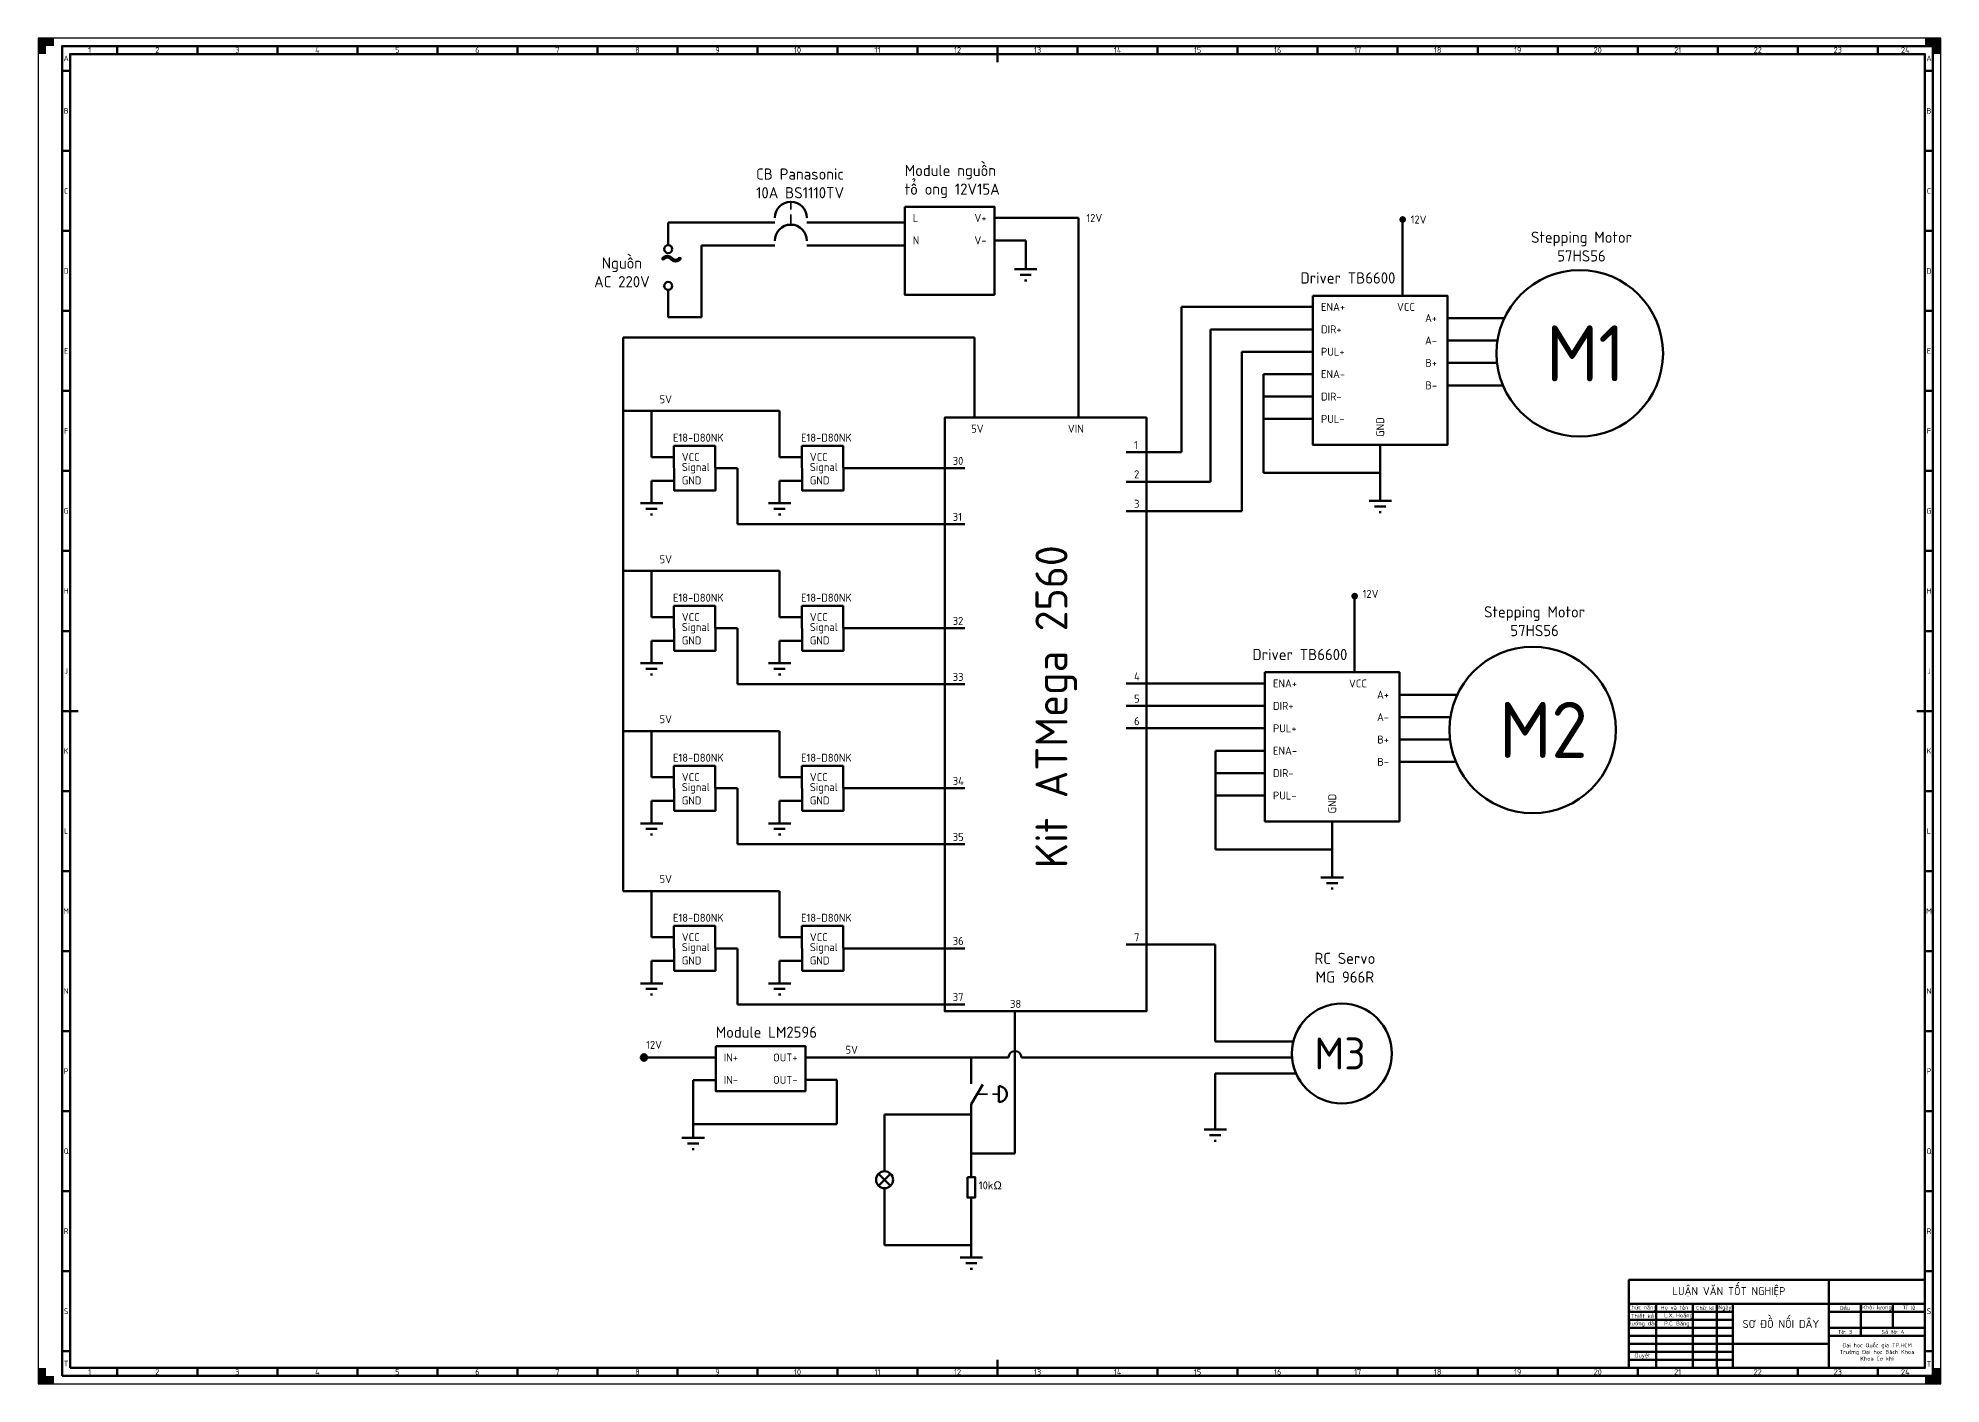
# Model space of a CAD drawing. Header units: millimetres. Extents: x -3609 to 4008, y -1340 to 6855.
# Drawn here: x 2588 to 3777, y 6014 to 6855 of the extents above; entities that cross this region are included whole.
import ezdxf

# ---------------------------------------------------------------- set-up
doc = ezdxf.new("R2010")
doc.units = ezdxf.units.MM
doc.header["$LTSCALE"] = 0.25
doc.linetypes.add('DASHEDX2', pattern=[38.1, 25.4, -12.7])
doc.layers.get('0').update_dxf_attribs({"lineweight": 70})
for name, color, linetype, lineweight in [('Frame 0.5', 170, 'Continuous', 50), ('Frame 1', 10, 'Continuous', 100), ('Hidden', 4, 'DASHEDX2', 35), ('Text', 2, 'Continuous', 35)]:
    doc.layers.add(name, color=color, linetype=linetype, lineweight=lineweight)
doc.styles.add('TCVN', font='')
doc.styles.get('TCVN').set_extended_font_data('TCVN 7284')

msp = doc.modelspace()

# ---------------------------------------------------------------- hatches: boundary and pattern name
h = msp.add_hatch(color=256)
h.dxf.hatch_style = 1
h.paths.add_polyline_path([(3439.1, 6741.3, 1), (3441.9, 6741.3, 1)])
h = msp.add_hatch(color=256)
h.dxf.hatch_style = 1
h.paths.add_polyline_path([(3411.9, 6506, 1), (3409.1, 6506, 1)])
h = msp.add_hatch(color=256)
h.dxf.hatch_style = 1
h.paths.add_polyline_path([(2964.5, 6217.7, 1), (2968.5, 6217.7, 1)])

# ---------------------------------------------------------------- linework, layer by layer
for p, q in [((3185.4, 6742.3), (3205, 6742.3)), ((3205, 6742.3), (3237.9, 6742.3)), ((3237.9, 6695.2), (3237.9, 6742.3)), ((2981.6, 6739.4), (2981.6, 6725.3)), ((2981.6, 6739.4), (3031.8, 6739.4)), ((3031.8, 6739.4), (3048.2, 6739.4)), ((3068.2, 6739.4), (3084.6, 6739.4)), ((3084.6, 6739.4), (3129.4, 6739.4)), ((3440.5, 6693.7), (3440.5, 6741.3)), ((3002.4, 6725.1), (3031.8, 6725.1)), ((3002.4, 6725.1), (3002.4, 6680.3)), ((3031.8, 6725.1), (3048.2, 6725.1)), ((3068.2, 6725.1), (3084.6, 6725.1)), ((3084.6, 6725.1), (3129.4, 6725.1)), ((3185.4, 6728.3), (3205, 6728.3)), ((3205, 6728.3), (3205, 6710.3)), ((2981.6, 6697.3), (2981.6, 6680.3)), ((3237.9, 6617.6), (3237.9, 6695.2)), ((3302.4, 6686.7), (3346.6, 6686.7)), ((3302.4, 6686.7), (3302.4, 6595.9)), ((3346.6, 6686.7), (3384.5, 6686.7)), ((2981.6, 6680.3), (3002.4, 6680.3)), ((3346.6, 6672.7), (3320.5, 6672.7)), ((3320.5, 6672.7), (3320.5, 6577.5)), ((3384.5, 6672.7), (3346.6, 6672.7)), ((3468.5, 6679.7), (3504.1, 6679.7)), ((3037.7, 6667.6), (2953.4, 6667.6)), ((2953.4, 6667.6), (2953.4, 6321.7)), ((3037.7, 6667.6), (3172.9, 6667.6)), ((3172.9, 6617.6), (3172.9, 6667.6)), ((3340, 6658.7), (3346.6, 6658.7)), ((3340, 6658.7), (3340, 6559.1)), ((3346.6, 6658.7), (3384.5, 6658.7)), ((3346.6, 6658.7), (3384.5, 6658.7)), ((3468.5, 6665.7), (3499.8, 6665.7)), ((3468.5, 6651.7), (3499.5, 6651.7)), ((3353.6, 6644.7), (3384.5, 6644.7)), ((3353.6, 6644.7), (3353.6, 6583)), ((3468.5, 6637.7), (3503.2, 6637.7)), ((3353.6, 6630.7), (3384.5, 6630.7)), ((3037.7, 6621.7), (2953.4, 6621.7)), ((2971.2, 6621.7), (2971.2, 6592.9)), ((3051.2, 6621.7), (3037.7, 6621.7)), ((3051.2, 6621.7), (3051.2, 6592.9)), ((3353.6, 6616.7), (3384.5, 6616.7)), ((3426.5, 6600.5), (3426.5, 6565.5)), ((2971.2, 6592.9), (2985.1, 6592.9)), ((3051.2, 6592.9), (3065.1, 6592.9)), ((3280.4, 6595.9), (3267.7, 6595.9)), ((3302.4, 6595.9), (3280.4, 6595.9)), ((2971.2, 6578), (2985.2, 6578)), ((2971.2, 6578), (2971.2, 6564)), ((3011, 6585.9), (3025, 6585.9)), ((3025, 6585.9), (3025, 6550.9)), ((3051.2, 6578), (3065.2, 6578)), ((3051.2, 6578), (3051.2, 6564)), ((3091, 6585.9), (3105, 6585.9)), ((3105, 6585.9), (3123.1, 6585.9)), ((3123.1, 6585.9), (3154.4, 6585.9)), ((3167, 6585.9), (3154.4, 6585.9)), ((3280.4, 6577.5), (3267.7, 6577.5)), ((3320.5, 6577.5), (3280.4, 6577.5)), ((3426.5, 6583), (3353.6, 6583)), ((3280.4, 6559.1), (3267.7, 6559.1)), ((3340, 6559.1), (3280.4, 6559.1)), ((3025, 6550.9), (3037.7, 6550.9)), ((3037.7, 6550.9), (3123.1, 6550.9)), ((3123.1, 6550.9), (3154.4, 6550.9)), ((3167, 6550.9), (3154.4, 6550.9)), ((3037.7, 6521.7), (2953.4, 6521.7)), ((2971.2, 6521.7), (2971.2, 6492.9)), ((3051.2, 6521.7), (3037.7, 6521.7)), ((3051.2, 6521.7), (3051.2, 6492.9)), ((3410.5, 6458.4), (3410.5, 6506)), ((2971.2, 6492.9), (2985.1, 6492.9)), ((3051.2, 6492.9), (3065.1, 6492.9)), ((3011, 6485.9), (3025, 6485.9)), ((3025, 6485.9), (3025, 6450.9)), ((3091, 6485.9), (3105, 6485.9)), ((3105, 6485.9), (3123.1, 6485.9)), ((3123.1, 6485.9), (3154.4, 6485.9)), ((3167, 6485.9), (3154.4, 6485.9)), ((2971.2, 6478), (2985.2, 6478)), ((2971.2, 6478), (2971.2, 6464)), ((3051.2, 6478), (3065.2, 6478)), ((3051.2, 6478), (3051.2, 6464)), ((3025, 6450.9), (3037.7, 6450.9)), ((3037.7, 6450.9), (3123.1, 6450.9)), ((3123.1, 6450.9), (3154.4, 6450.9)), ((3167, 6450.9), (3154.4, 6450.9)), ((3280.4, 6451.4), (3267.7, 6451.4)), ((3280.4, 6451.4), (3303.7, 6451.4)), ((3303.7, 6451.4), (3354.5, 6451.4)), ((3280.4, 6437.4), (3267.7, 6437.4)), ((3303.7, 6437.4), (3280.4, 6437.4)), ((3354.5, 6437.4), (3303.7, 6437.4)), ((3438.5, 6444.4), (3474.7, 6444.4)), ((3037.7, 6421.7), (2953.4, 6421.7)), ((2971.2, 6421.7), (2971.2, 6392.9)), ((3051.2, 6421.7), (3037.7, 6421.7)), ((3051.2, 6421.7), (3051.2, 6392.9)), ((3280.4, 6423.4), (3267.7, 6423.4)), ((3280.4, 6423.4), (3303.7, 6423.4)), ((3303.7, 6423.4), (3354.5, 6423.4)), ((3303.7, 6423.4), (3354.5, 6423.4)), ((3438.5, 6430.4), (3470.4, 6430.4)), ((3323.6, 6409.4), (3354.5, 6409.4)), ((3323.6, 6409.4), (3323.6, 6347.7)), ((3438.5, 6416.4), (3470.1, 6416.4)), ((3438.5, 6402.4), (3473.8, 6402.4)), ((2971.2, 6392.9), (2985.1, 6392.9)), ((3011, 6385.9), (3025, 6385.9)), ((3025, 6385.9), (3025, 6350.9)), ((3051.2, 6392.9), (3065.1, 6392.9)), ((3091, 6385.9), (3105, 6385.9)), ((3105, 6385.9), (3123.1, 6385.9)), ((3123.1, 6385.9), (3154.4, 6385.9)), ((3167, 6385.9), (3154.4, 6385.9)), ((3323.6, 6395.4), (3354.5, 6395.4)), ((2971.2, 6378), (2985.2, 6378)), ((2971.2, 6378), (2971.2, 6364)), ((3051.2, 6378), (3065.2, 6378)), ((3051.2, 6378), (3051.2, 6364)), ((3323.6, 6381.4), (3354.5, 6381.4)), ((3396.5, 6365.2), (3396.5, 6330.2)), ((3025, 6350.9), (3037.7, 6350.9)), ((3037.7, 6350.9), (3123.1, 6350.9)), ((3123.1, 6350.9), (3154.4, 6350.9)), ((3167, 6350.9), (3154.4, 6350.9)), ((3396.5, 6347.7), (3323.6, 6347.7)), ((3037.7, 6321.7), (2953.4, 6321.7)), ((2971.2, 6321.7), (2971.2, 6292.9)), ((3051.2, 6321.7), (3037.7, 6321.7)), ((3051.2, 6321.7), (3051.2, 6292.9)), ((2971.2, 6292.9), (2985.1, 6292.9)), ((3051.2, 6292.9), (3065.1, 6292.9)), ((2971.2, 6278), (2985.2, 6278)), ((2971.2, 6278), (2971.2, 6264)), ((3011, 6285.9), (3025, 6285.9)), ((3025, 6285.9), (3025, 6250.9)), ((3051.2, 6278), (3065.2, 6278)), ((3051.2, 6278), (3051.2, 6264)), ((3091, 6285.9), (3105, 6285.9)), ((3105, 6285.9), (3123.1, 6285.9)), ((3123.1, 6285.9), (3154.4, 6285.9)), ((3167, 6285.9), (3154.4, 6285.9)), ((3280.4, 6288.3), (3267.7, 6288.3)), ((3280.4, 6288.3), (3303.4, 6288.3)), ((3303.4, 6288.3), (3323.4, 6288.3)), ((3323.4, 6227.7), (3323.4, 6288.3)), ((3025, 6250.9), (3037.7, 6250.9)), ((3037.7, 6250.9), (3123.1, 6250.9)), ((3123.1, 6250.9), (3154.4, 6250.9)), ((3167, 6250.9), (3154.4, 6250.9)), ((3198.3, 6246.6), (3198.3, 6157.8)), ((3323.4, 6227.7), (3372.1, 6227.7)), ((2966.5, 6217.7), (3011.3, 6217.7)), ((3067.3, 6217.7), (3086.9, 6217.7)), ((3194.3, 6217.7), (3086.9, 6217.7)), ((3171, 6217.7), (3171, 6201.2)), ((3303.4, 6217.7), (3202.3, 6217.7)), ((3303.4, 6217.7), (3371.3, 6217.7)), ((3323.4, 6207.7), (3373.8, 6207.7)), ((3323.4, 6207.7), (3323.4, 6172.7)), ((2997.2, 6203.6), (3011.3, 6203.6)), ((2997.2, 6203.6), (2997.2, 6189.6)), ((3067.3, 6203.7), (3086.9, 6203.7)), ((3086.9, 6203.7), (3086.9, 6176.1)), ((2997.2, 6189.6), (2997.2, 6167.4)), ((3171, 6188.5), (3171, 6175.7)), ((3086.9, 6176.1), (2997.2, 6176.1)), ((3171, 6182.1), (3116.8, 6182.1)), ((3116.8, 6182.1), (3116.8, 6146.6)), ((3171, 6175.7), (3171, 6157.8)), ((3171, 6157.8), (3171, 6143)), ((3171, 6157.8), (3198.3, 6157.8)), ((3116.8, 6135.9), (3116.8, 6100.5)), ((3171, 6130.2), (3171, 6122.4)), ((3171, 6122.4), (3171, 6092.7)), ((3116.8, 6100.5), (3171, 6100.5))]:
    msp.add_line(p, q)
at = {"lineweight": 200}
for p, q in [((3198, 6710.3), (3212, 6710.3)), ((3201.5, 6706.8), (3208.5, 6706.8)), ((3204.3, 6703.3), (3205.7, 6703.3)), ((2964.2, 6564), (2978.2, 6564)), ((3044.2, 6564), (3058.2, 6564)), ((3419.5, 6565.5), (3433.5, 6565.5)), ((2967.7, 6560.5), (2974.7, 6560.5)), ((2970.5, 6557), (2971.9, 6557)), ((3047.7, 6560.5), (3054.7, 6560.5)), ((3050.5, 6557), (3051.9, 6557)), ((3423, 6562), (3430, 6562)), ((3425.8, 6558.5), (3427.2, 6558.5)), ((2964.2, 6464), (2978.2, 6464)), ((2967.7, 6460.5), (2974.7, 6460.5)), ((2970.5, 6457), (2971.9, 6457)), ((3044.2, 6464), (3058.2, 6464)), ((3047.7, 6460.5), (3054.7, 6460.5)), ((3050.5, 6457), (3051.9, 6457)), ((2964.2, 6364), (2978.2, 6364)), ((3044.2, 6364), (3058.2, 6364)), ((2967.7, 6360.5), (2974.7, 6360.5)), ((2970.5, 6357), (2971.9, 6357)), ((3047.7, 6360.5), (3054.7, 6360.5)), ((3050.5, 6357), (3051.9, 6357)), ((3389.5, 6330.2), (3403.5, 6330.2)), ((3393, 6326.7), (3400, 6326.7)), ((3395.8, 6323.2), (3397.2, 6323.2)), ((2964.2, 6264), (2978.2, 6264)), ((2967.7, 6260.5), (2974.7, 6260.5)), ((2970.5, 6257), (2971.9, 6257)), ((3044.2, 6264), (3058.2, 6264)), ((3047.7, 6260.5), (3054.7, 6260.5)), ((3050.5, 6257), (3051.9, 6257)), ((3171, 6188.5), (3178.1, 6200.8)), ((3188.2, 6199.8), (3188.2, 6189.8)), ((3316.4, 6172.7), (3330.4, 6172.7)), ((2990.2, 6167.4), (3004.2, 6167.4)), ((2993.7, 6163.9), (3000.7, 6163.9)), ((2996.5, 6160.4), (2997.9, 6160.4)), ((3319.9, 6169.2), (3326.9, 6169.2)), ((3322.7, 6165.7), (3324.1, 6165.7)), ((3120.6, 6137.5), (3113, 6145)), ((3113, 6137.5), (3116.8, 6141.3)), ((3120.6, 6145), (3116.8, 6141.3)), ((3120.6, 6137.5), (3116.8, 6141.3)), ((3164, 6092.7), (3178, 6092.7)), ((3167.5, 6089.2), (3174.5, 6089.2)), ((3170.3, 6085.7), (3171.7, 6085.7))]:
    msp.add_line(p, q, dxfattribs=at)
for points in [[(3129.4, 6749.3), (3185.4, 6749.3), (3185.4, 6694.3), (3129.4, 6694.3)], [(3384.5, 6693.7), (3468.5, 6693.7), (3468.5, 6600.5), (3384.5, 6600.5)], [(2985.1, 6599.9), (3010.9, 6599.9), (3011.1, 6571.9), (2985.4, 6571.9)], [(3065.1, 6599.9), (3090.9, 6599.9), (3091.1, 6571.9), (3065.4, 6571.9)], [(2985.1, 6499.9), (3010.9, 6499.9), (3011.1, 6471.9), (2985.4, 6471.9)], [(3065.1, 6499.9), (3090.9, 6499.9), (3091.1, 6471.9), (3065.4, 6471.9)], [(3354.5, 6458.4), (3438.5, 6458.4), (3438.5, 6365.2), (3354.5, 6365.2)], [(2985.1, 6399.9), (3010.9, 6399.9), (3011.1, 6371.9), (2985.4, 6371.9)], [(3065.1, 6399.9), (3090.9, 6399.9), (3091.1, 6371.9), (3065.4, 6371.9)], [(2985.1, 6299.9), (3010.9, 6299.9), (3011.1, 6271.9), (2985.4, 6271.9)], [(3065.1, 6299.9), (3090.9, 6299.9), (3091.1, 6271.9), (3065.4, 6271.9)], [(3011.3, 6224.7), (3067.3, 6224.7), (3067.3, 6196.7), (3011.3, 6196.7)], [(3168.6, 6143), (3173.4, 6143), (3173.4, 6130.2), (3168.6, 6130.2)]]:
    msp.add_lwpolyline(points, close=True, dxfattribs=at)
for points in [[(3207.8, 6246.6), (3154.4, 6246.6), (3154.4, 6617.6), (3207.8, 6617.6)], [(3207.8, 6617.6), (3280.4, 6617.6), (3280.4, 6246.6), (3207.8, 6246.6)]]:
    msp.add_lwpolyline(points, dxfattribs=at)
for centre, radius in [((3440.5, 6741.3), 1.4), ((3410.5, 6506), 1.4), ((2966.5, 6217.7), 2)]:
    msp.add_circle(centre, radius)
for centre, radius in [((2981.6, 6722.8), 2.5), ((3551.2, 6657.7), 52), ((2981.6, 6699.8), 2.5), ((3521.8, 6422.4), 52), ((3402.5, 6220.2), 31.2), ((3116.8, 6141.3), 5.32)]:
    msp.add_circle(centre, radius, dxfattribs=at)
for centre, radius, start, end in [((3058.2, 6742.4), 10, 0, 180), ((3058.2, 6728.1), 10, 0, 180), ((3188.2, 6194.8), 5, 270, 90)]:
    msp.add_arc(centre, radius, start, end, dxfattribs=at)
msp.add_arc((3198.3, 6217.7), 4, 0, 180)
for points in [[(2597.9, 6849.7), (2597.9, 6854.7), (2587.9, 6849.7), (2587.9, 6854.7)], [(2587.9, 6844.7), (2587.9, 6854.7), (2592.9, 6844.7), (2592.9, 6854.7)], [(3766.9, 6849.7), (3766.9, 6854.7), (3776.9, 6849.7), (3776.9, 6854.7)], [(3776.9, 6844.7), (3776.9, 6854.7), (3771.9, 6844.7), (3771.9, 6854.7)], [(2587.9, 6023.7), (2587.9, 6013.7), (2592.9, 6023.7), (2592.9, 6013.7)], [(2597.9, 6018.7), (2597.9, 6013.7), (2587.9, 6018.7), (2587.9, 6013.7)], [(3766.9, 6018.7), (3766.9, 6013.7), (3776.9, 6018.7), (3776.9, 6013.7)], [(3776.9, 6023.7), (3776.9, 6013.7), (3771.9, 6023.7), (3771.9, 6013.7)]]:
    msp.add_solid(points)
at = {"layer": 'Defpoints'}
msp.add_lwpolyline([(2587.9, 6013.7), (3776.9, 6013.7), (3776.9, 6854.7), (2587.9, 6854.7)], close=True, dxfattribs=at)
at = {"layer": 'Frame 0.5'}
for p, q in [((2637.4, 6849.7), (2637.4, 6844.7)), ((2687.4, 6844.7), (2687.4, 6849.7)), ((2737.4, 6849.7), (2737.4, 6844.7)), ((2787.4, 6844.7), (2787.4, 6849.7)), ((2837.4, 6849.7), (2837.4, 6844.7)), ((2887.4, 6844.7), (2887.4, 6849.7)), ((2937.4, 6849.7), (2937.4, 6844.7)), ((2987.4, 6844.7), (2987.4, 6849.7)), ((3037.4, 6849.7), (3037.4, 6844.7)), ((3087.4, 6844.7), (3087.4, 6849.7)), ((3137.4, 6849.7), (3137.4, 6844.7)), ((3237.4, 6849.7), (3237.4, 6844.7)), ((3287.4, 6844.7), (3287.4, 6849.7)), ((3337.4, 6849.7), (3337.4, 6844.7)), ((3387.4, 6844.7), (3387.4, 6849.7)), ((3437.4, 6849.7), (3437.4, 6844.7)), ((3487.4, 6844.7), (3487.4, 6849.7)), ((3537.4, 6849.7), (3537.4, 6844.7)), ((3587.4, 6844.7), (3587.4, 6849.7)), ((3637.4, 6849.7), (3637.4, 6844.7)), ((3687.4, 6844.7), (3687.4, 6849.7)), ((3737.4, 6849.7), (3737.4, 6844.7)), ((2607.9, 6834.2), (2602.9, 6834.2)), ((3766.9, 6834.2), (3771.9, 6834.2)), ((2602.9, 6784.2), (2607.9, 6784.2)), ((3771.9, 6784.2), (3766.9, 6784.2)), ((2607.9, 6734.2), (2602.9, 6734.2)), ((3766.9, 6734.2), (3771.9, 6734.2)), ((2602.9, 6684.2), (2607.9, 6684.2)), ((3771.9, 6684.2), (3766.9, 6684.2)), ((2607.9, 6634.2), (2602.9, 6634.2)), ((3766.9, 6634.2), (3771.9, 6634.2)), ((2602.9, 6584.2), (2607.9, 6584.2)), ((3771.9, 6584.2), (3766.9, 6584.2)), ((2607.9, 6534.2), (2602.9, 6534.2)), ((3766.9, 6534.2), (3771.9, 6534.2)), ((2602.9, 6484.2), (2607.9, 6484.2)), ((3771.9, 6484.2), (3766.9, 6484.2)), ((2602.9, 6384.2), (2607.9, 6384.2)), ((3771.9, 6384.2), (3766.9, 6384.2)), ((2607.9, 6334.2), (2602.9, 6334.2)), ((3766.9, 6334.2), (3771.9, 6334.2)), ((2602.9, 6284.2), (2607.9, 6284.2)), ((3771.9, 6284.2), (3766.9, 6284.2)), ((2607.9, 6234.2), (2602.9, 6234.2)), ((3766.9, 6234.2), (3771.9, 6234.2)), ((2602.9, 6184.2), (2607.9, 6184.2)), ((3771.9, 6184.2), (3766.9, 6184.2)), ((2607.9, 6134.2), (2602.9, 6134.2)), ((3766.9, 6134.2), (3771.9, 6134.2)), ((2602.9, 6084.2), (2607.9, 6084.2)), ((3706.9, 6023.7), (3706.9, 6078.7)), ((3771.9, 6084.2), (3766.9, 6084.2)), ((3581.9, 6063.7), (3766.9, 6063.7)), ((3646.9, 6058.7), (3581.9, 6058.7)), ((3581.9, 6053.7), (3646.9, 6053.7)), ((3598.9, 6063.7), (3598.9, 6023.7)), ((3621.9, 6023.7), (3621.9, 6063.7)), ((3636.9, 6063.7), (3636.9, 6023.7)), ((3646.9, 6063.7), (3646.9, 6023.7)), ((3766.9, 6058.7), (3706.9, 6058.7)), ((3726.9, 6063.7), (3726.9, 6043.7)), ((3746.9, 6063.7), (3746.9, 6048.7)), ((3646.9, 6048.7), (3581.9, 6048.7)), ((3581.9, 6043.7), (3646.9, 6043.7)), ((3766.9, 6048.7), (3706.9, 6048.7)), ((3766.9, 6043.7), (3706.9, 6043.7)), ((2607.9, 6034.2), (2602.9, 6034.2)), ((3706.9, 6038.7), (3581.9, 6038.7)), ((3646.9, 6033.7), (3581.9, 6033.7)), ((3581.9, 6028.7), (3646.9, 6028.7)), ((3766.9, 6034.2), (3771.9, 6034.2)), ((2637.4, 6018.7), (2637.4, 6023.7)), ((2687.4, 6023.7), (2687.4, 6018.7)), ((2737.4, 6018.7), (2737.4, 6023.7)), ((2787.4, 6023.7), (2787.4, 6018.7)), ((2837.4, 6018.7), (2837.4, 6023.7)), ((2887.4, 6023.7), (2887.4, 6018.7)), ((2937.4, 6018.7), (2937.4, 6023.7)), ((2987.4, 6023.7), (2987.4, 6018.7)), ((3037.4, 6018.7), (3037.4, 6023.7)), ((3087.4, 6023.7), (3087.4, 6018.7)), ((3137.4, 6018.7), (3137.4, 6023.7)), ((3237.4, 6018.7), (3237.4, 6023.7)), ((3287.4, 6023.7), (3287.4, 6018.7)), ((3337.4, 6018.7), (3337.4, 6023.7)), ((3387.4, 6023.7), (3387.4, 6018.7)), ((3437.4, 6018.7), (3437.4, 6023.7)), ((3487.4, 6023.7), (3487.4, 6018.7)), ((3537.4, 6018.7), (3537.4, 6023.7)), ((3587.4, 6023.7), (3587.4, 6018.7)), ((3637.4, 6018.7), (3637.4, 6023.7)), ((3687.4, 6023.7), (3687.4, 6018.7)), ((3737.4, 6018.7), (3737.4, 6023.7))]:
    msp.add_line(p, q, dxfattribs=at)
msp.add_lwpolyline([(2602.9, 6018.7), (3771.9, 6018.7), (3771.9, 6849.7), (2602.9, 6849.7)], close=True, dxfattribs=at)
at = {"layer": 'Frame 1'}
for p, q in [((3187.4, 6849.7), (3187.4, 6839.7)), ((2602.9, 6434.2), (2612.9, 6434.2)), ((3771.9, 6434.2), (3761.9, 6434.2)), ((3187.4, 6018.7), (3187.4, 6028.7))]:
    msp.add_line(p, q, dxfattribs=at)
for points in [[(2607.9, 6023.7), (3766.9, 6023.7), (3766.9, 6844.7), (2607.9, 6844.7)], [(3766.9, 6023.7), (3581.9, 6023.7), (3581.9, 6078.7), (3766.9, 6078.7)]]:
    msp.add_lwpolyline(points, close=True, dxfattribs=at)
at = {"layer": 'Hidden'}
for p, q in [((3058.2, 6738.1), (3058.2, 6752.4)), ((3174.7, 6194.8), (3188.2, 6194.8))]:
    msp.add_line(p, q, dxfattribs=at)

# ---------------------------------------------------------------- texts
at = {"lineweight": 200, "insert": (2975.5, 6728.7), "char_height": 25, "attachment_point": 1, "style": 'TCVN'}
msp.add_mtext_dynamic_manual_height_columns('~', width=21.365, gutter_width=25, heights=[0], dxfattribs=at)
at = {"attachment_point": 1, "style": 'TCVN'}
for s, width, insert, char_height in [('M1', 60.392, (3530.2, 6675.2), 35), ('M2', 60.392, (3500.8, 6439.9), 35), ('M3', 29.641, (3385.4, 6230.2), 20)]:
    msp.add_mtext_dynamic_manual_height_columns(s, width=width, gutter_width=25, heights=[0], dxfattribs=dict(at, insert=insert, char_height=char_height))
at = {"layer": 'Text', "style": 'TCVN'}
for s, width, gutter_width, heights, insert, char_height, attachment_point in [('\\pxqc;1', 34.5, 17.5, [0], (2620.1, 6847.2), 3.5, 5), ('\\pxqc;2', 50, 17.5, [0], (2662.4, 6847.2), 3.5, 5), ('\\pxqc;3', 50, 17.5, [0], (2712.4, 6847.2), 3.5, 5), ('\\pxqc;4', 50, 17.5, [0], (2762.4, 6847.2), 3.5, 5), ('\\pxqc;5', 50, 17.5, [0], (2812.4, 6847.2), 3.5, 5), ('\\pxqc;6', 50, 17.5, [0], (2862.4, 6847.2), 3.5, 5), ('\\pxqc;7', 50, 17.5, [0], (2912.4, 6847.2), 3.5, 5), ('\\pxqc;8', 50, 17.5, [0], (2962.4, 6847.2), 3.5, 5), ('\\pxqc;9', 50, 17.5, [0], (3012.4, 6847.2), 3.5, 5), ('\\pxqc;10', 50, 17.5, [0], (3062.4, 6847.2), 3.5, 5), ('\\pxqc;11', 50, 17.5, [0], (3112.4, 6847.2), 3.5, 5), ('\\pxqc;12', 50, 17.5, [0], (3162.4, 6847.2), 3.5, 5), ('\\pxqc;13', 50, 17.5, [0], (3212.4, 6847.2), 3.5, 5), ('\\pxqc;14', 50, 17.5, [0], (3262.4, 6847.2), 3.5, 5), ('\\pxqc;15', 50, 17.5, [0], (3312.4, 6847.2), 3.5, 5), ('\\pxqc;16', 50, 17.5, [0], (3362.4, 6847.2), 3.5, 5), ('\\pxqc;17', 50, 17.5, [0], (3412.4, 6847.2), 3.5, 5), ('\\pxqc;18', 50, 17.5, [0], (3462.4, 6847.2), 3.5, 5), ('\\pxqc;19', 50, 17.5, [0], (3512.4, 6847.2), 3.5, 5), ('\\pxqc;20', 50, 17.5, [0], (3562.4, 6847.2), 3.5, 5), ('\\pxqc;21', 50, 17.5, [0], (3612.4, 6847.2), 3.5, 5), ('\\pxqc;22', 50, 17.5, [0], (3662.4, 6847.2), 3.5, 5), ('\\pxqc;23', 50, 17.5, [0], (3712.4, 6847.2), 3.5, 5), ('\\pxqc;24', 34.5, 17.5, [0], (3754.6, 6847.2), 3.5, 5), ('\\pxqc;A', 5, 17.5, [0], (2605.4, 6842), 3.5, 5), ('\\pxqc;A', 5, 17.5, [0], (3769.4, 6842), 3.5, 5), ('\\pxqc;B', 5, 17.5, [0], (2605.4, 6809.2), 3.5, 5), ('\\pxqc;B', 5, 17.5, [0], (3769.4, 6809.2), 3.5, 5), ('Module nguồn tổ ong 12V15A', 68.194, 25, [0], (3129.4, 6765.1), 7, 4), ('CB Panasonic \\P10A BS1110TV', 111.195, 25, [0], (3036.5, 6763.9), 7, 4), ('\\pxqc;C', 5, 17.5, [0], (2605.4, 6759.2), 3.5, 5), ('\\pxqc;C', 5, 17.5, [0], (3769.4, 6759.2), 3.5, 5), ('\\pxi1;L', 23.112, 25, [0], (3129.4, 6742.3), 5, 4), ('\\pxi1,qr;V+', 23.112, 25, [0], (3157.4, 6742.3), 5, 4), ('\\pxi1;12V', 23.112, 25, [0], (3237.9, 6742.3), 5, 4), ('\\pxi1;12V', 23.112, 25, [0], (3440.5, 6741.3), 5, 4), ('\\pxi1;N', 30.918, 25, [0], (3129.4, 6728.3), 5, 4), ('\\pxi1,qr;V-', 23.112, 25, [0], (3157.4, 6728.3), 5, 4), ('\\pxqc;Stepping Motor\\P57HS56', 75.512, 25, [19.8], (3514.5, 6724.4), 7, 4), ('Nguồn AC 220V', 40, 25, [0], (2952.7, 6708.3), 7, 5), ('\\pxqc;D', 5, 17.5, [0], (2605.4, 6709.2), 3.5, 5), ('Driver TB6600', 65.752, 25, [19.8], (3376.7, 6704.8), 7, 4), ('\\pxqc;D', 5, 17.5, [0], (3769.4, 6709.2), 3.5, 5), ('\\pxi1;ENA+', 23.112, 25, [0], (3384.5, 6686.7), 5, 4), ('VCC', 5, 25, [0], (3437, 6686.7), 5, 4), ('\\pxi1;DIR+', 23.112, 25, [0], (3384.5, 6672.7), 5, 4), ('\\pxi1,qr;A+', 35.523, 25, [2.09], (3426.5, 6679.7), 5, 4), ('\\pxqc;E', 5, 17.5, [0], (2605.4, 6659.2), 3.5, 5), ('\\pxi1;PUL+', 23.112, 25, [0], (3384.5, 6658.7), 5, 4), ('\\pxi1,qr;A-', 35.523, 25, [2.09], (3426.5, 6665.7), 5, 4), ('\\pxqc;E', 5, 17.5, [0], (3769.4, 6659.2), 3.5, 5), ('\\pxi1;ENA-', 23.112, 25, [0], (3384.5, 6644.7), 5, 4), ('\\pxi1,qr;B+', 35.523, 25, [2.09], (3426.5, 6651.7), 5, 4), ('\\pxi1,qr;B-', 35.523, 25, [2.09], (3426.5, 6637.7), 5, 4), ('\\pxi1;5V', 23.112, 25, [0], (2971.2, 6629), 5, 4), ('\\pxi1;DIR-', 23.112, 25, [0], (3384.5, 6630.7), 5, 4), ('\\pxqc;F', 5, 17.5, [0], (2605.4, 6609.2), 3.5, 5), ('\\pxi1,qr;5V', 58.376, 25, [0], (3120.3, 6610.6), 5, 4), ('\\pxi1,qr;VIN', 58.376, 25, [0], (3182.9, 6610.6), 5, 4), ('\\pxi1;PUL-', 23.112, 25, [0], (3384.5, 6616.7), 5, 4), ('\\pxqc;F', 5, 17.5, [0], (3769.4, 6609.2), 3.5, 5), ('\\pxi1;E18-D80NK', 17.875, 25, [2.6], (2979.6, 6605), 5, 4), ('\\pxi1;E18-D80NK', 17.875, 25, [2.6], (3059.6, 6605), 5, 4), ('\\pxi1,ql;1', 12.672, 25, [0], (3267.7, 6600.4), 5, 4), ('\\pxi1;VCC', 14.25, 25, [0], (2985.1, 6592.9), 5, 4), ('\\pxi1;Signal', 25.875, 25, [0], (2985.1, 6585.9), 5, 4), ('\\pxi1;VCC', 14.25, 25, [0], (3065.1, 6592.9), 5, 4), ('\\pxi1;Signal', 25.875, 25, [0], (3065.1, 6585.9), 5, 4), ('\\pxi1,ql;30', 12.672, 25, [0], (3154.4, 6590.5), 5, 4), ('\\pxi1;GND', 14.25, 25, [0], (2985.1, 6578.3), 5, 4), ('\\pxi1;GND', 14.25, 25, [0], (3065.1, 6578.3), 5, 4), ('\\pxi1,ql;2', 12.672, 25, [0], (3267.7, 6582.1), 5, 4), ('\\pxi1,ql;3', 12.672, 25, [0], (3267.7, 6563.7), 5, 4), ('\\pxqc;G', 5, 17.5, [0], (2605.4, 6559.2), 3.5, 5), ('\\pxi1,ql;31', 12.672, 25, [0], (3154.4, 6555.5), 5, 4), ('\\pxqc;G', 5, 17.5, [0], (3769.4, 6559.2), 3.5, 5), ('\\pxi1;5V', 23.112, 25, [0], (2971.2, 6529), 5, 4), ('\\pxqc;H', 5, 17.5, [0], (2605.4, 6509.2), 3.5, 5), ('\\pxi1;E18-D80NK', 17.875, 25, [2.6], (2979.6, 6505), 5, 4), ('\\pxi1;E18-D80NK', 17.875, 25, [2.6], (3059.6, 6505), 5, 4), ('\\pxi1;12V', 23.112, 25, [0], (3410.5, 6507.4), 5, 4), ('\\pxqc;H', 5, 17.5, [0], (3769.4, 6509.2), 3.5, 5), ('\\pxi1;VCC', 14.25, 25, [0], (2985.1, 6492.9), 5, 4), ('\\pxi1;VCC', 14.25, 25, [0], (3065.1, 6492.9), 5, 4), ('\\pxi1,ql;32', 12.672, 25, [0], (3154.4, 6490.5), 5, 4), ('\\pxqc;Stepping Motor\\P57HS56', 75.512, 25, [19.8], (3485.2, 6490.3), 7, 4), ('\\pxi1;Signal', 25.875, 25, [0], (2985.1, 6485.9), 5, 4), ('\\pxi1;GND', 14.25, 25, [0], (2985.1, 6478.3), 5, 4), ('\\pxi1;Signal', 25.875, 25, [0], (3065.1, 6485.9), 5, 4), ('\\pxi1;GND', 14.25, 25, [0], (3065.1, 6478.3), 5, 4), ('Driver TB6600', 65.752, 25, [19.8], (3346.7, 6469.5), 7, 4), ('\\pxqc;J', 5, 17.5, [0], (2605.4, 6459.2), 3.5, 5), ('\\pxi1,ql;33', 12.672, 25, [0], (3154.4, 6455.5), 5, 4), ('\\pxi1,ql;4', 12.672, 25, [0], (3267.7, 6455.9), 5, 4), ('\\pxqc;J', 5, 17.5, [0], (3769.4, 6459.2), 3.5, 5), ('\\pxi1,ql;5', 12.672, 25, [0], (3267.7, 6441.9), 5, 4), ('\\pxi1;ENA+', 23.112, 25, [0], (3354.5, 6451.4), 5, 4), ('VCC', 5, 25, [0], (3407, 6451.4), 5, 4), ('\\pxi1,qr;A+', 35.523, 25, [2.09], (3396.5, 6444.4), 5, 4), ('\\pxi1;DIR+', 23.112, 25, [0], (3354.5, 6437.4), 5, 4), ('\\pxi1,qr;A-', 35.523, 25, [2.09], (3396.5, 6430.4), 5, 4), ('\\pxi1;5V', 23.112, 25, [0], (2971.2, 6429.1), 5, 4), ('\\pxi1,ql;6', 12.672, 25, [0], (3267.7, 6427.9), 5, 4), ('\\pxi1;PUL+', 23.112, 25, [0], (3354.5, 6423.4), 5, 4), ('\\pxqc;K', 5, 17.5, [0], (2605.4, 6409.2), 3.5, 5), ('\\pxi1;ENA-', 23.112, 25, [0], (3354.5, 6409.4), 5, 4), ('\\pxi1,qr;B+', 35.523, 25, [2.09], (3396.5, 6416.4), 5, 4), ('\\pxqc;K', 5, 17.5, [0], (3769.4, 6409.2), 3.5, 5), ('\\pxi1;E18-D80NK', 17.875, 25, [2.6], (2979.6, 6405), 5, 4), ('\\pxi1;E18-D80NK', 17.875, 25, [2.6], (3059.6, 6405), 5, 4), ('\\pxi1;DIR-', 23.112, 25, [0], (3354.5, 6395.4), 5, 4), ('\\pxi1,qr;B-', 35.523, 25, [2.09], (3396.5, 6402.4), 5, 4), ('\\pxi1;VCC', 14.25, 25, [0], (2985.1, 6392.9), 5, 4), ('\\pxi1;Signal', 25.875, 25, [0], (2985.1, 6385.9), 5, 4), ('\\pxi1;VCC', 14.25, 25, [0], (3065.1, 6392.9), 5, 4), ('\\pxi1;Signal', 25.875, 25, [0], (3065.1, 6385.9), 5, 4), ('\\pxi1,ql;34', 12.672, 25, [0], (3154.4, 6390.5), 5, 4), ('\\pxi1;GND', 14.25, 25, [0], (2985.1, 6378.3), 5, 4), ('\\pxi1;GND', 14.25, 25, [0], (3065.1, 6378.3), 5, 4), ('\\pxi1;PUL-', 23.112, 25, [0], (3354.5, 6381.4), 5, 4), ('\\pxqc;L', 5, 17.5, [0], (2605.4, 6359.2), 3.5, 5), ('\\pxi1,ql;35', 12.672, 25, [0], (3154.4, 6355.5), 5, 4), ('\\pxqc;L', 5, 17.5, [0], (3769.4, 6359.2), 3.5, 5), ('\\pxi1;5V', 23.112, 25, [0], (2971.2, 6329.2), 5, 4), ('\\pxqc;M', 5, 17.5, [0], (2605.4, 6309.2), 3.5, 5), ('\\pxi1;E18-D80NK', 17.875, 25, [2.6], (2979.6, 6305), 5, 4), ('\\pxi1;E18-D80NK', 17.875, 25, [2.6], (3059.6, 6305), 5, 4), ('\\pxqc;M', 5, 17.5, [0], (3769.4, 6309.2), 3.5, 5), ('\\pxi1;VCC', 14.25, 25, [0], (2985.1, 6292.9), 5, 4), ('\\pxi1;VCC', 14.25, 25, [0], (3065.1, 6292.9), 5, 4), ('\\pxi1,ql;36', 12.672, 25, [0], (3154.4, 6290.5), 5, 4), ('\\pxi1,ql;7', 12.672, 25, [0], (3267.7, 6292.8), 5, 4), ('\\pxi1;Signal', 25.875, 25, [0], (2985.1, 6285.9), 5, 4), ('\\pxi1;GND', 14.25, 25, [0], (2985.1, 6278.3), 5, 4), ('\\pxi1;Signal', 25.875, 25, [0], (3065.1, 6285.9), 5, 4), ('\\pxi1;GND', 14.25, 25, [0], (3065.1, 6278.3), 5, 4), ('\\pxqc;RC Servo\\PMG 966R', 66.418, 25, [0], (3371.2, 6273.8), 7, 4), ('\\pxqc;N', 5, 17.5, [0], (2605.4, 6259.2), 3.5, 5), ('\\pxi1,ql;37', 12.672, 25, [0], (3154.4, 6255.5), 5, 4), ('\\pxqc;N', 5, 17.5, [0], (3769.4, 6259.2), 3.5, 5), ('\\pxi1,ql;38', 12.672, 25, [0], (3190.2, 6251.2), 5, 4), ('Module LM2596', 87.608, 25, [0], (3011.3, 6233.5), 7, 4), ('\\pxi1;12V', 23.112, 25, [0], (2962.8, 6225.6), 5, 4), ('\\pxi1;IN+', 23.112, 25, [0], (3011.3, 6217.7), 5, 4), ('\\pxi1,qr;OUT+', 23.112, 25, [0], (3039.3, 6217.7), 5, 4), ('\\pxi1;5V', 15.096, 25, [1.45], (3087.4, 6222.5), 5, 4), ('\\pxqc;P', 5, 17.5, [0], (2605.4, 6209.2), 3.5, 5), ('\\pxqc;P', 5, 17.5, [0], (3769.4, 6209.2), 3.5, 5), ('\\pxi1;IN-', 30.918, 25, [0], (3011.3, 6203.7), 5, 4), ('\\pxi1,qr;OUT-', 23.112, 25, [0], (3039.3, 6203.7), 5, 4), ('\\pxqc;Q', 5, 17.5, [0], (2605.4, 6159.2), 3.5, 5), ('\\pxqc;Q', 5, 17.5, [0], (3769.4, 6159.2), 3.5, 5), ('\\pxi1;10kΩ', 15.096, 25, [1.45], (3170.7, 6137.8), 5, 4), ('\\pxqc;R', 5, 17.5, [0], (2605.4, 6109.2), 3.5, 5), ('\\pxqc;R', 5, 17.5, [0], (3769.4, 6109.2), 3.5, 5), ('LUẬN VĂN TỐT NGHIỆP', 125, 25, [0], (3644.4, 6071.2), 5, 5), ('\\pxqc;S', 5, 17.5, [0], (2605.4, 6059.2), 3.5, 5), ('Hướng dẫn', 17, 25, [0], (3590.4, 6051.2), 2.5, 5), ('Chức năng', 17, 25, [0], (3590.4, 6061.2), 2.5, 5), ('Thiết kế', 17, 25, [0], (3590.4, 6056.2), 2.5, 5), ('Họ và tên', 23, 25, [0], (3610.4, 6061.2), 2.5, 5), ('\\pxi-3,l5,t5;L.X.^IHoằng', 23, 25, [0], (3598.9, 6056.2), 2.5, 4), ('\\pxi-3,l5,ql,t5;P.C.^IBằng', 23, 25, [0], (3598.9, 6051.2), 2.5, 4), ('Chữ kí', 15, 25, [0], (3629.4, 6061.2), 2.5, 5), ('Ngày', 10, 25, [0], (3641.9, 6061.2), 2.5, 5), ('SƠ ĐỒ NỐI DÂY', 60, 25, [0], (3676.9, 6051.2), 5, 5), ('\\pxqc;Dấu', 20, 17.5, [0], (3716.9, 6061.2), 2.5, 5), ('\\pxqc;Khối lượng', 20, 17.5, [0], (3736.9, 6061.2), 2.5, 5), ('\\pxqc;Tỉ lệ', 20, 17.5, [0], (3756.9, 6061.2), 2.5, 5), ('\\pxqc;S', 5, 17.5, [0], (3769.4, 6059.2), 3.5, 5), ('Tờ: 3', 20, 17.5, [0], (3716.9, 6046.2), 2.5, 5), ('\\pxqc;Số tờ: 4', 40, 17.5, [0], (3746.9, 6046.2), 2.5, 5), ('\\pxqc;Duyệt', 17, 25, [0], (3590.4, 6031.2), 2.5, 5), ('Đại học Quốc gia TP.HCM\\PTrường Đại học Bách Khoa\\PKhoa Cơ khí', 60, 25, [0], (3736.9, 6033.7), 2.5, 5), ('\\pxqc;T', 5, 17.5, [0], (2605.4, 6026.5), 3.5, 5), ('\\pxqc;1', 34.5, 17.5, [0], (2620.1, 6021.2), 3.5, 5), ('\\pxqc;2', 50, 17.5, [0], (2662.4, 6021.2), 3.5, 5), ('\\pxqc;3', 50, 17.5, [0], (2712.4, 6021.2), 3.5, 5), ('\\pxqc;4', 50, 17.5, [0], (2762.4, 6021.2), 3.5, 5), ('\\pxqc;5', 50, 17.5, [0], (2812.4, 6021.2), 3.5, 5), ('\\pxqc;6', 50, 17.5, [0], (2862.4, 6021.2), 3.5, 5), ('\\pxqc;7', 50, 17.5, [0], (2912.4, 6021.2), 3.5, 5), ('\\pxqc;8', 50, 17.5, [0], (2962.4, 6021.2), 3.5, 5), ('\\pxqc;9', 50, 17.5, [0], (3012.4, 6021.2), 3.5, 5), ('\\pxqc;10', 50, 17.5, [0], (3062.4, 6021.2), 3.5, 5), ('\\pxqc;11', 50, 17.5, [0], (3112.4, 6021.2), 3.5, 5), ('\\pxqc;12', 50, 17.5, [0], (3162.4, 6021.2), 3.5, 5), ('\\pxqc;13', 50, 17.5, [0], (3212.4, 6021.2), 3.5, 5), ('\\pxqc;14', 50, 17.5, [0], (3262.4, 6021.2), 3.5, 5), ('\\pxqc;15', 50, 17.5, [0], (3312.4, 6021.2), 3.5, 5), ('\\pxqc;16', 50, 17.5, [0], (3362.4, 6021.2), 3.5, 5), ('\\pxqc;17', 50, 17.5, [0], (3412.4, 6021.2), 3.5, 5), ('\\pxqc;18', 50, 17.5, [0], (3462.4, 6021.2), 3.5, 5), ('\\pxqc;19', 50, 17.5, [0], (3512.4, 6021.2), 3.5, 5), ('\\pxqc;20', 50, 17.5, [0], (3562.4, 6021.2), 3.5, 5), ('\\pxqc;21', 50, 17.5, [0], (3612.4, 6021.2), 3.5, 5), ('\\pxqc;22', 50, 17.5, [0], (3662.4, 6021.2), 3.5, 5), ('\\pxqc;23', 50, 17.5, [0], (3712.4, 6021.2), 3.5, 5), ('\\pxqc;24', 34.5, 17.5, [0], (3754.6, 6021.2), 3.5, 5), ('\\pxqc;T', 5, 17.5, [0], (3769.4, 6026.2), 3.5, 5)]:
    msp.add_mtext_dynamic_manual_height_columns(s, width=width, gutter_width=gutter_width, heights=heights, dxfattribs=dict(at, insert=insert, char_height=char_height, attachment_point=attachment_point))
at = {"layer": 'Text', "attachment_point": 4, "rotation": 90, "style": 'TCVN'}
for s, width, gutter_width, heights, insert, char_height in [('\\pxi1;GND', 23.112, 25, [0], (3426.5, 6600.5), 5), ('Kit ATMega 2560', 234.478, 0, [110.7], (3224.1, 6336), 20), ('\\pxi1;GND', 23.112, 25, [0], (3396.5, 6365.2), 5)]:
    msp.add_mtext_dynamic_manual_height_columns(s, width=width, gutter_width=gutter_width, heights=heights, dxfattribs=dict(at, insert=insert, char_height=char_height))

doc.saveas('drawing.dxf')
